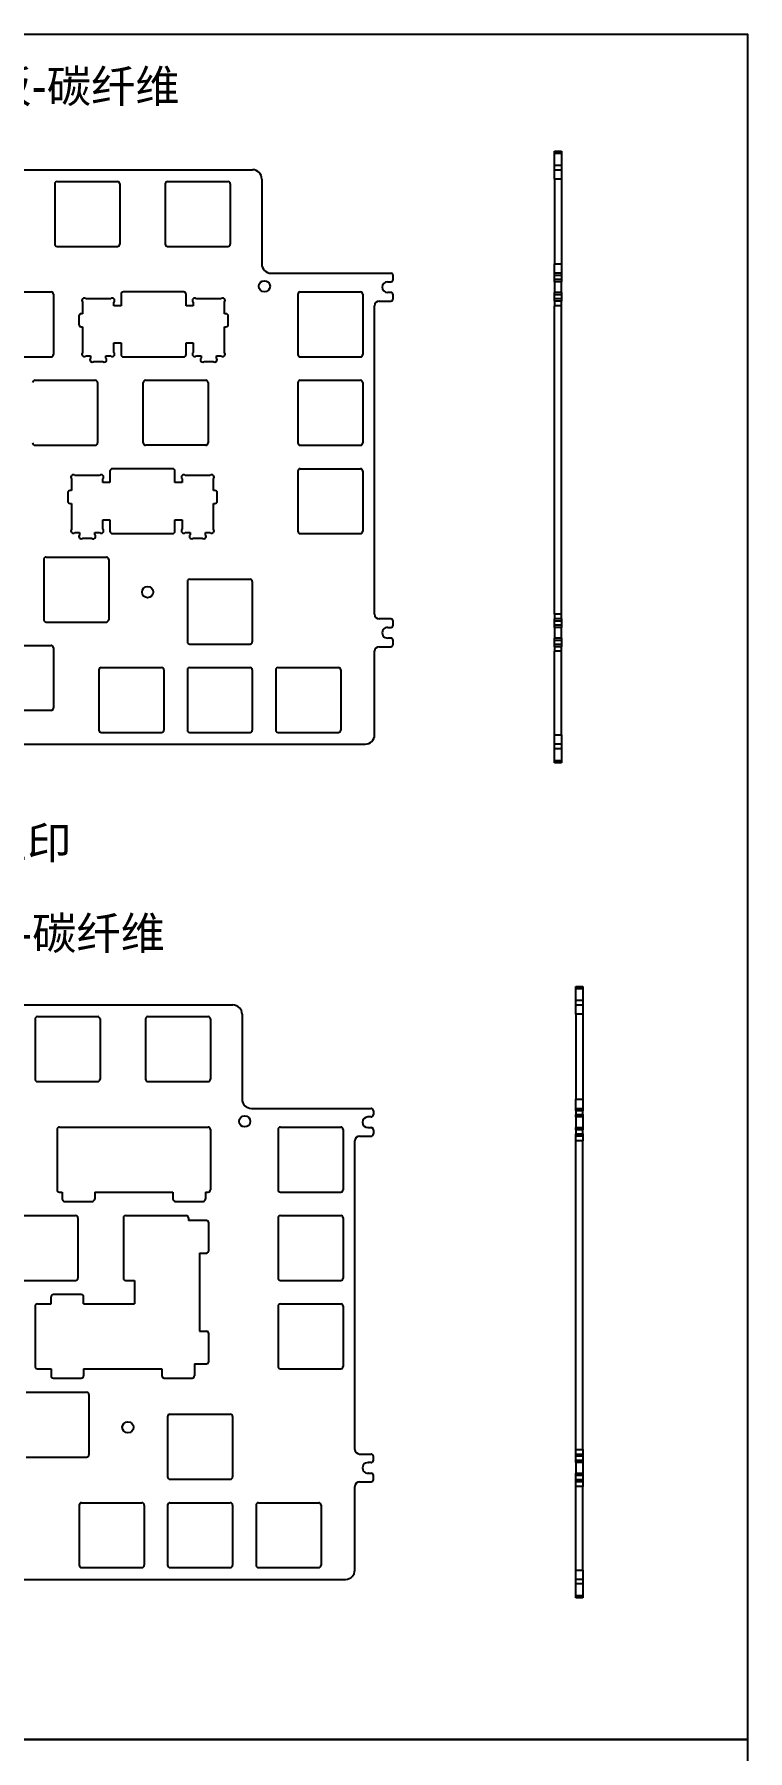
# Model space of a CAD drawing. Header units: millimetres. Extents: x 2210 to 4733, y 577 to 1929.
# Drawn here: x 3659.7 to 3813.4, y 1547.9 to 1917.9 of the extents above; entities that cross this region are included whole.
import ezdxf

# ---------------------------------------------------------------- set-up
doc = ezdxf.new("R2010")
doc.units = ezdxf.units.MM
doc.styles.get("Standard").update_dxf_attribs({"font": 'arial.ttf'})

msp = doc.modelspace()

# ---------------------------------------------------------------- linework, layer by layer
at = {"color": 7, "linetype": 'Continuous', "lineweight": 25}
for p, q in [((3771.786, 1892.698), (3773.286, 1892.698)), ((3771.786, 1892.198), (3771.786, 1892.698)), ((3773.286, 1892.198), (3771.786, 1892.198)), ((3771.786, 1889.698), (3771.786, 1892.198)), ((3773.286, 1892.698), (3773.286, 1892.198)), ((3773.286, 1892.198), (3773.286, 1889.698)), ((3653.998, 1888.698), (3706.698, 1888.698)), ((3771.786, 1889.698), (3773.286, 1889.698)), ((3771.786, 1888.698), (3771.786, 1889.698)), ((3771.786, 1888.698), (3773.286, 1888.698)), ((3771.786, 1886.698), (3771.786, 1888.698)), ((3773.286, 1889.698), (3773.286, 1888.698)), ((3773.286, 1888.698), (3773.286, 1886.698)), ((3664.086, 1885.673), (3664.086, 1872.673)), ((3664.586, 1886.173), (3677.586, 1886.173)), ((3678.086, 1885.673), (3678.086, 1872.673)), ((3687.898, 1885.673), (3687.898, 1872.673)), ((3688.398, 1886.173), (3701.398, 1886.173)), ((3701.898, 1885.673), (3701.898, 1872.673)), ((3708.698, 1886.698), (3708.698, 1868.398)), ((3773.286, 1886.698), (3771.786, 1886.698)), ((3771.786, 1886.698), (3771.786, 1868.398)), ((3773.286, 1886.698), (3773.286, 1868.398)), ((3664.586, 1872.173), (3677.586, 1872.173)), ((3688.398, 1872.173), (3701.398, 1872.173)), ((3710.698, 1866.398), (3736.498, 1866.398)), ((3736.998, 1865.048), (3736.998, 1865.898)), ((3771.786, 1868.398), (3773.286, 1868.398)), ((3771.786, 1866.398), (3771.786, 1868.398)), ((3771.786, 1865.898), (3771.786, 1866.398)), ((3773.286, 1866.398), (3771.786, 1866.398)), ((3773.286, 1865.898), (3771.786, 1865.898)), ((3771.786, 1865.048), (3771.786, 1865.898)), ((3773.286, 1865.048), (3771.786, 1865.048)), ((3771.786, 1864.548), (3771.786, 1865.048)), ((3773.286, 1868.398), (3773.286, 1866.398)), ((3773.286, 1866.398), (3773.286, 1865.898)), ((3773.286, 1865.898), (3773.286, 1865.048)), ((3773.286, 1865.048), (3773.286, 1864.548)), ((3650.298, 1862.361), (3663.298, 1862.361)), ((3663.798, 1861.861), (3663.798, 1848.861)), ((3678.373, 1861.861), (3678.373, 1859.361)), ((3691.872, 1862.361), (3678.873, 1862.361)), ((3692.372, 1859.361), (3692.372, 1861.861)), ((3716.473, 1861.861), (3716.473, 1848.861)), ((3716.973, 1862.361), (3729.973, 1862.361)), ((3730.473, 1861.861), (3730.473, 1848.861)), ((3735.798, 1864.548), (3736.498, 1864.548)), ((3736.498, 1862.248), (3735.798, 1862.248)), ((3736.998, 1860.898), (3736.998, 1861.748)), ((3773.286, 1864.548), (3771.786, 1864.548)), ((3771.786, 1864.548), (3771.786, 1862.248)), ((3771.786, 1861.748), (3771.786, 1862.248)), ((3773.286, 1862.248), (3771.786, 1862.248)), ((3771.786, 1860.898), (3771.786, 1861.748)), ((3773.286, 1861.748), (3771.786, 1861.748)), ((3773.286, 1862.248), (3773.286, 1864.548)), ((3773.286, 1862.248), (3773.286, 1861.748)), ((3773.286, 1861.748), (3773.286, 1860.898)), ((3670.098, 1857.662), (3669.772, 1857.662)), ((3670.098, 1860.185), (3670.098, 1857.662)), ((3676.14, 1860.892), (3670.805, 1860.892)), ((3676.847, 1859.361), (3676.847, 1860.185)), ((3678.373, 1859.361), (3676.847, 1859.361)), ((3693.898, 1859.361), (3692.372, 1859.361)), ((3693.898, 1860.185), (3693.898, 1859.361)), ((3699.94, 1860.892), (3694.605, 1860.892)), ((3700.647, 1857.662), (3700.647, 1860.185)), ((3700.973, 1857.662), (3700.647, 1857.662)), ((3732.998, 1792.893), (3732.998, 1859.398)), ((3733.998, 1860.398), (3736.498, 1860.398)), ((3773.286, 1860.898), (3771.786, 1860.898)), ((3771.786, 1860.398), (3771.786, 1860.898)), ((3773.286, 1860.398), (3771.786, 1860.398)), ((3771.786, 1860.398), (3771.786, 1859.398)), ((3773.286, 1859.398), (3771.786, 1859.398)), ((3771.786, 1792.893), (3771.786, 1859.398)), ((3773.286, 1860.898), (3773.286, 1860.398)), ((3773.286, 1859.398), (3773.286, 1860.398)), ((3773.286, 1792.893), (3773.286, 1859.398)), ((3669.272, 1857.162), (3669.272, 1855.362)), ((3669.772, 1854.862), (3670.098, 1854.862)), ((3670.098, 1854.862), (3670.098, 1849.299)), ((3700.647, 1849.299), (3700.647, 1854.862)), ((3700.647, 1854.862), (3700.973, 1854.862)), ((3701.473, 1855.362), (3701.473, 1857.162)), ((3676.847, 1849.299), (3676.847, 1851.362)), ((3676.847, 1851.362), (3678.373, 1851.362)), ((3678.373, 1851.362), (3678.373, 1848.862)), ((3692.372, 1848.862), (3692.372, 1851.362)), ((3692.372, 1851.362), (3693.898, 1851.362)), ((3693.898, 1851.362), (3693.898, 1849.299)), ((3650.298, 1848.361), (3663.298, 1848.361)), ((3670.805, 1848.592), (3671.821, 1848.592)), ((3671.821, 1848.592), (3671.821, 1848.097)), ((3671.821, 1847.394), (3671.821, 1847.392)), ((3671.821, 1847.392), (3671.823, 1847.392)), ((3672.53, 1847.392), (3674.415, 1847.392)), ((3675.122, 1848.099), (3675.122, 1848.592)), ((3675.122, 1848.592), (3676.14, 1848.592)), ((3678.873, 1848.362), (3691.872, 1848.362)), ((3694.605, 1848.592), (3695.623, 1848.592)), ((3695.623, 1848.592), (3695.623, 1848.099)), ((3696.33, 1847.392), (3698.215, 1847.392)), ((3698.922, 1848.099), (3698.922, 1848.592)), ((3698.922, 1848.592), (3699.94, 1848.592)), ((3716.973, 1848.361), (3729.973, 1848.361)), ((3659.823, 1843.311), (3672.823, 1843.311)), ((3673.323, 1842.811), (3673.323, 1829.811)), ((3683.135, 1829.812), (3683.135, 1842.811)), ((3683.635, 1843.311), (3696.635, 1843.311)), ((3697.135, 1842.811), (3697.135, 1829.812)), ((3716.473, 1842.811), (3716.473, 1829.811)), ((3716.973, 1843.311), (3729.973, 1843.311)), ((3730.473, 1842.811), (3730.473, 1829.811)), ((3659.823, 1829.311), (3672.823, 1829.311)), ((3696.635, 1829.312), (3683.635, 1829.312)), ((3716.973, 1829.311), (3729.973, 1829.311)), ((3689.491, 1824.261), (3676.49, 1824.261)), ((3716.973, 1824.261), (3729.973, 1824.261)), ((3667.716, 1822.792), (3667.715, 1822.792)), ((3667.715, 1822.792), (3667.715, 1822.791)), ((3667.715, 1822.086), (3667.715, 1819.562)), ((3673.758, 1822.792), (3668.423, 1822.792)), ((3674.466, 1822.792), (3674.465, 1822.792)), ((3674.466, 1822.791), (3674.466, 1822.792)), ((3674.466, 1821.261), (3674.466, 1822.086)), ((3675.99, 1821.261), (3674.466, 1821.261)), ((3675.99, 1823.761), (3675.99, 1821.261)), ((3689.991, 1821.261), (3689.991, 1823.761)), ((3691.515, 1821.261), (3689.991, 1821.261)), ((3691.516, 1822.792), (3691.515, 1822.792)), ((3691.515, 1822.792), (3691.515, 1822.791)), ((3691.515, 1822.086), (3691.515, 1821.261)), ((3697.558, 1822.792), (3692.223, 1822.792)), ((3698.266, 1822.792), (3698.265, 1822.792)), ((3698.266, 1822.791), (3698.266, 1822.792)), ((3698.266, 1819.562), (3698.266, 1822.086)), ((3716.473, 1823.761), (3716.473, 1810.761)), ((3730.473, 1823.761), (3730.473, 1810.761)), ((3666.891, 1819.062), (3666.891, 1817.262)), ((3667.715, 1819.562), (3667.391, 1819.562)), ((3667.391, 1816.762), (3667.715, 1816.762)), ((3667.715, 1816.762), (3667.715, 1811.198)), ((3698.59, 1819.562), (3698.266, 1819.562)), ((3698.266, 1811.198), (3698.266, 1816.762)), ((3698.266, 1816.762), (3698.59, 1816.762)), ((3699.09, 1817.262), (3699.09, 1819.062)), ((3674.466, 1811.198), (3674.466, 1813.262)), ((3674.466, 1813.262), (3675.99, 1813.262)), ((3675.99, 1813.262), (3675.99, 1810.762)), ((3689.991, 1810.762), (3689.991, 1813.262)), ((3689.991, 1813.262), (3691.515, 1813.262)), ((3691.515, 1813.262), (3691.515, 1811.198)), ((3667.715, 1810.493), (3667.715, 1810.492)), ((3667.715, 1810.492), (3667.716, 1810.492)), ((3668.423, 1810.492), (3669.44, 1810.492)), ((3669.44, 1810.492), (3669.44, 1809.998)), ((3672.739, 1810), (3672.739, 1810.492)), ((3672.739, 1810.492), (3673.758, 1810.492)), ((3674.465, 1810.492), (3674.466, 1810.492)), ((3674.466, 1810.492), (3674.466, 1810.493)), ((3676.49, 1810.262), (3689.491, 1810.262)), ((3691.515, 1810.493), (3691.515, 1810.492)), ((3691.515, 1810.492), (3691.516, 1810.492)), ((3692.223, 1810.492), (3693.24, 1810.492)), ((3693.24, 1810.492), (3693.24, 1809.998)), ((3696.541, 1809.998), (3696.541, 1810.492)), ((3696.541, 1810.492), (3697.558, 1810.492)), ((3698.265, 1810.492), (3698.266, 1810.492)), ((3698.266, 1810.492), (3698.266, 1810.493)), ((3716.973, 1810.261), (3729.973, 1810.261)), ((3669.44, 1809.293), (3669.44, 1809.292)), ((3669.44, 1809.292), (3669.441, 1809.292)), ((3670.148, 1809.292), (3672.033, 1809.292)), ((3693.24, 1809.293), (3693.24, 1809.292)), ((3693.24, 1809.292), (3693.241, 1809.292)), ((3693.948, 1809.292), (3695.833, 1809.292)), ((3696.54, 1809.292), (3696.541, 1809.292)), ((3696.541, 1809.292), (3696.541, 1809.293)), ((3661.704, 1804.711), (3661.704, 1791.711)), ((3662.204, 1805.211), (3675.204, 1805.211)), ((3675.704, 1804.711), (3675.704, 1791.711)), ((3692.661, 1799.948), (3692.661, 1786.948)), ((3693.161, 1800.448), (3706.161, 1800.448)), ((3706.661, 1799.948), (3706.661, 1786.948)), ((3662.204, 1791.211), (3675.204, 1791.211)), ((3736.498, 1791.893), (3733.998, 1791.893)), ((3736.998, 1790.537), (3736.998, 1791.393)), ((3773.286, 1792.893), (3771.786, 1792.893)), ((3771.786, 1792.893), (3771.786, 1791.893)), ((3771.786, 1791.393), (3771.786, 1791.893)), ((3773.286, 1791.893), (3771.786, 1791.893)), ((3773.286, 1791.393), (3771.786, 1791.393)), ((3771.786, 1790.537), (3771.786, 1791.393)), ((3773.286, 1791.893), (3773.286, 1792.893)), ((3773.286, 1791.893), (3773.286, 1791.393)), ((3773.286, 1791.393), (3773.286, 1790.537)), ((3735.936, 1790.037), (3736.498, 1790.037)), ((3736.498, 1787.749), (3735.936, 1787.749)), ((3736.998, 1786.393), (3736.998, 1787.249)), ((3771.786, 1790.037), (3771.786, 1790.537)), ((3773.286, 1790.537), (3771.786, 1790.537)), ((3773.286, 1790.037), (3771.786, 1790.037)), ((3771.786, 1790.037), (3771.786, 1787.749)), ((3773.286, 1787.749), (3771.786, 1787.749)), ((3771.786, 1787.249), (3771.786, 1787.749)), ((3771.786, 1786.393), (3771.786, 1787.249)), ((3773.286, 1787.249), (3771.786, 1787.249)), ((3773.286, 1790.537), (3773.286, 1790.037)), ((3773.286, 1787.749), (3773.286, 1790.037)), ((3773.286, 1787.749), (3773.286, 1787.249)), ((3773.286, 1787.249), (3773.286, 1786.393)), ((3650.298, 1786.161), (3663.297, 1786.161)), ((3663.797, 1785.661), (3663.797, 1772.662)), ((3693.161, 1786.448), (3706.161, 1786.448)), ((3732.998, 1766.873), (3732.998, 1784.893)), ((3733.998, 1785.893), (3736.498, 1785.893)), ((3771.786, 1785.893), (3771.786, 1786.393)), ((3773.286, 1786.393), (3771.786, 1786.393)), ((3773.286, 1785.893), (3771.786, 1785.893)), ((3771.786, 1785.893), (3771.786, 1784.893)), ((3773.286, 1784.893), (3771.786, 1784.893)), ((3771.786, 1766.873), (3771.786, 1784.893)), ((3773.286, 1786.393), (3773.286, 1785.893)), ((3773.286, 1784.893), (3773.286, 1785.893)), ((3773.286, 1766.873), (3773.286, 1784.893)), ((3673.611, 1780.898), (3673.611, 1767.898)), ((3674.111, 1781.398), (3687.111, 1781.398)), ((3687.611, 1780.898), (3687.611, 1767.898)), ((3692.661, 1780.898), (3692.661, 1767.898)), ((3693.161, 1781.398), (3706.161, 1781.398)), ((3706.661, 1780.898), (3706.661, 1767.898)), ((3711.711, 1780.898), (3711.711, 1767.898)), ((3712.211, 1781.398), (3725.211, 1781.398)), ((3725.711, 1780.898), (3725.711, 1767.898)), ((3663.297, 1772.162), (3650.298, 1772.162)), ((3674.111, 1767.398), (3687.111, 1767.398)), ((3693.161, 1767.398), (3706.161, 1767.398)), ((3712.211, 1767.398), (3725.211, 1767.398)), ((3771.786, 1766.873), (3773.286, 1766.873)), ((3771.786, 1764.873), (3771.786, 1766.873)), ((3773.286, 1766.873), (3773.286, 1764.873)), ((3653.998, 1764.873), (3730.998, 1764.873)), ((3773.286, 1764.873), (3771.786, 1764.873)), ((3771.786, 1763.873), (3771.786, 1764.873)), ((3773.286, 1763.873), (3771.786, 1763.873)), ((3771.786, 1761.373), (3771.786, 1763.873)), ((3771.786, 1761.373), (3773.286, 1761.373)), ((3771.786, 1760.873), (3771.786, 1761.373)), ((3773.286, 1764.873), (3773.286, 1763.873)), ((3773.286, 1763.873), (3773.286, 1761.373)), ((3773.286, 1761.373), (3773.286, 1760.873)), ((3773.286, 1760.873), (3771.786, 1760.873)), ((3776.373, 1712.656), (3777.873, 1712.656)), ((3776.373, 1712.156), (3776.373, 1712.656)), ((3777.873, 1712.156), (3776.373, 1712.156)), ((3776.373, 1709.656), (3776.373, 1712.156)), ((3776.373, 1709.656), (3777.873, 1709.656)), ((3776.373, 1708.656), (3776.373, 1709.656)), ((3777.873, 1712.656), (3777.873, 1712.156)), ((3777.873, 1712.156), (3777.873, 1709.656)), ((3777.873, 1709.656), (3777.873, 1708.656)), ((3649.75, 1708.656), (3702.45, 1708.656)), ((3660.338, 1706.131), (3673.338, 1706.131)), ((3684.15, 1706.131), (3697.15, 1706.131)), ((3704.45, 1706.656), (3704.45, 1688.356)), ((3776.373, 1708.656), (3777.873, 1708.656)), ((3776.373, 1706.656), (3776.373, 1708.656)), ((3777.873, 1706.656), (3776.373, 1706.656)), ((3776.373, 1706.656), (3776.373, 1688.356)), ((3777.873, 1708.656), (3777.873, 1706.656)), ((3777.873, 1706.656), (3777.873, 1688.356)), ((3659.838, 1705.631), (3659.838, 1692.631)), ((3673.838, 1705.631), (3673.838, 1692.631)), ((3683.65, 1705.631), (3683.65, 1692.631)), ((3697.65, 1705.631), (3697.65, 1692.631)), ((3660.338, 1692.131), (3673.338, 1692.131)), ((3684.15, 1692.131), (3697.15, 1692.131)), ((3776.373, 1688.356), (3777.873, 1688.356)), ((3776.373, 1686.356), (3776.373, 1688.356)), ((3777.873, 1688.356), (3777.873, 1686.356)), ((3706.45, 1686.356), (3732.25, 1686.356)), ((3732.25, 1684.506), (3731.55, 1684.506)), ((3732.75, 1685.856), (3732.75, 1685.006)), ((3776.373, 1685.856), (3776.373, 1686.356)), ((3776.373, 1686.356), (3777.873, 1686.356)), ((3776.373, 1685.856), (3776.373, 1685.006)), ((3777.873, 1685.856), (3776.373, 1685.856)), ((3776.373, 1685.006), (3777.873, 1685.006)), ((3776.373, 1684.506), (3776.373, 1685.006)), ((3777.873, 1684.506), (3776.373, 1684.506)), ((3776.373, 1684.506), (3776.373, 1682.206)), ((3777.873, 1686.356), (3777.873, 1685.856)), ((3777.873, 1685.006), (3777.873, 1685.856)), ((3777.873, 1685.006), (3777.873, 1684.506)), ((3777.873, 1684.506), (3777.873, 1682.206)), ((3664.6, 1681.818), (3664.6, 1668.818)), ((3665.1, 1682.318), (3697.15, 1682.318)), ((3697.65, 1681.818), (3697.65, 1668.818)), ((3712.225, 1681.818), (3712.225, 1668.818)), ((3712.725, 1682.318), (3725.725, 1682.318)), ((3726.225, 1681.818), (3726.225, 1668.818)), ((3729.75, 1680.356), (3732.25, 1680.356)), ((3731.55, 1682.206), (3732.25, 1682.206)), ((3732.75, 1681.706), (3732.75, 1680.856)), ((3776.373, 1681.706), (3776.373, 1682.206)), ((3776.373, 1682.206), (3777.873, 1682.206)), ((3777.873, 1681.706), (3776.373, 1681.706)), ((3776.373, 1681.706), (3776.373, 1680.856)), ((3776.373, 1680.356), (3776.373, 1680.856)), ((3776.373, 1680.856), (3777.873, 1680.856)), ((3777.873, 1680.356), (3776.373, 1680.356)), ((3776.373, 1679.356), (3776.373, 1680.356)), ((3777.873, 1682.206), (3777.873, 1681.706)), ((3777.873, 1680.856), (3777.873, 1681.706)), ((3777.873, 1680.856), (3777.873, 1680.356)), ((3777.873, 1680.356), (3777.873, 1679.356)), ((3728.75, 1612.85), (3728.75, 1679.356)), ((3777.873, 1679.356), (3776.373, 1679.356)), ((3776.373, 1612.85), (3776.373, 1679.356)), ((3777.873, 1612.85), (3777.873, 1679.356)), ((3665.1, 1668.318), (3665.687, 1668.318)), ((3665.687, 1668.318), (3665.687, 1666.818)), ((3666.187, 1666.318), (3672.187, 1666.318)), ((3672.687, 1668.318), (3672.687, 1666.818)), ((3672.687, 1668.318), (3689.563, 1668.318)), ((3689.563, 1668.318), (3689.563, 1666.818)), ((3690.063, 1666.318), (3696.063, 1666.318)), ((3696.563, 1668.318), (3696.563, 1666.818)), ((3696.563, 1668.318), (3697.15, 1668.318)), ((3712.725, 1668.318), (3725.725, 1668.318)), ((3655.575, 1663.268), (3668.575, 1663.268)), ((3669.075, 1662.768), (3669.075, 1649.768)), ((3678.888, 1662.768), (3678.888, 1649.768)), ((3679.388, 1663.268), (3692.388, 1663.268)), ((3692.888, 1662.768), (3692.888, 1662.181)), ((3696.769, 1662.181), (3692.888, 1662.181)), ((3697.269, 1655.681), (3697.269, 1661.681)), ((3712.225, 1662.768), (3712.225, 1649.768)), ((3712.725, 1663.268), (3725.725, 1663.268)), ((3726.225, 1662.768), (3726.225, 1649.768)), ((3695.269, 1655.181), (3695.269, 1638.305)), ((3695.269, 1655.181), (3696.769, 1655.181)), ((3655.575, 1649.268), (3668.575, 1649.268)), ((3679.388, 1649.268), (3681.269, 1649.268)), ((3681.269, 1649.268), (3681.269, 1644.218)), ((3712.725, 1649.268), (3725.725, 1649.268)), ((3659.838, 1643.718), (3659.838, 1630.718)), ((3660.338, 1644.218), (3663.306, 1644.218)), ((3663.306, 1644.218), (3663.306, 1645.718)), ((3669.806, 1646.218), (3663.806, 1646.218)), ((3670.306, 1644.218), (3670.306, 1645.718)), ((3670.306, 1644.218), (3681.269, 1644.218)), ((3712.225, 1643.718), (3712.225, 1630.718)), ((3712.725, 1644.218), (3725.725, 1644.218)), ((3726.225, 1643.718), (3726.225, 1630.718)), ((3695.269, 1638.305), (3696.769, 1638.305)), ((3697.269, 1631.805), (3697.269, 1637.805)), ((3660.338, 1630.218), (3663.306, 1630.218)), ((3663.306, 1630.218), (3663.306, 1628.718)), ((3663.806, 1628.218), (3669.806, 1628.218)), ((3670.306, 1630.218), (3670.306, 1628.718)), ((3670.306, 1630.218), (3687.182, 1630.218)), ((3687.182, 1630.218), (3687.182, 1628.718)), ((3687.682, 1628.218), (3693.682, 1628.218)), ((3694.182, 1631.305), (3694.182, 1628.718)), ((3694.182, 1631.305), (3696.769, 1631.305)), ((3712.725, 1630.218), (3725.725, 1630.218)), ((3657.957, 1625.168), (3670.957, 1625.168)), ((3671.457, 1624.668), (3671.457, 1611.668)), ((3688.413, 1619.906), (3688.413, 1606.906)), ((3688.913, 1620.406), (3701.913, 1620.406)), ((3702.413, 1619.906), (3702.413, 1606.906)), ((3657.957, 1611.168), (3670.957, 1611.168)), ((3729.75, 1611.85), (3732.25, 1611.85)), ((3732.25, 1609.994), (3731.688, 1609.994)), ((3732.75, 1610.494), (3732.75, 1611.35)), ((3776.373, 1612.85), (3777.873, 1612.85)), ((3776.373, 1611.85), (3776.373, 1612.85)), ((3776.373, 1611.35), (3776.373, 1611.85)), ((3776.373, 1611.85), (3777.873, 1611.85)), ((3776.373, 1610.494), (3776.373, 1611.35)), ((3777.873, 1611.35), (3776.373, 1611.35)), ((3776.373, 1610.494), (3777.873, 1610.494)), ((3776.373, 1609.994), (3776.373, 1610.494)), ((3777.873, 1609.994), (3776.373, 1609.994)), ((3776.373, 1609.994), (3776.373, 1607.706)), ((3777.873, 1612.85), (3777.873, 1611.85)), ((3777.873, 1611.85), (3777.873, 1611.35)), ((3777.873, 1611.35), (3777.873, 1610.494)), ((3777.873, 1610.494), (3777.873, 1609.994)), ((3777.873, 1609.994), (3777.873, 1607.706)), ((3688.913, 1606.406), (3701.913, 1606.406)), ((3729.75, 1605.85), (3732.25, 1605.85)), ((3731.688, 1607.706), (3732.25, 1607.706)), ((3732.75, 1606.35), (3732.75, 1607.206)), ((3776.373, 1607.706), (3777.873, 1607.706)), ((3776.373, 1607.206), (3776.373, 1607.706)), ((3777.873, 1607.206), (3776.373, 1607.206)), ((3776.373, 1606.35), (3776.373, 1607.206)), ((3776.373, 1606.35), (3777.873, 1606.35)), ((3776.373, 1605.85), (3776.373, 1606.35)), ((3777.873, 1605.85), (3776.373, 1605.85)), ((3776.373, 1604.85), (3776.373, 1605.85)), ((3777.873, 1607.706), (3777.873, 1607.206)), ((3777.873, 1607.206), (3777.873, 1606.35)), ((3777.873, 1606.35), (3777.873, 1605.85)), ((3777.873, 1605.85), (3777.873, 1604.85)), ((3728.75, 1586.831), (3728.75, 1604.85)), ((3777.873, 1604.85), (3776.373, 1604.85)), ((3776.373, 1586.831), (3776.373, 1604.85)), ((3777.873, 1586.831), (3777.873, 1604.85)), ((3669.363, 1600.856), (3669.363, 1587.856)), ((3669.863, 1601.356), (3682.863, 1601.356)), ((3683.363, 1600.856), (3683.363, 1587.856)), ((3688.413, 1600.856), (3688.413, 1587.856)), ((3688.913, 1601.356), (3701.913, 1601.356)), ((3702.413, 1600.856), (3702.413, 1587.856)), ((3707.463, 1600.856), (3707.463, 1587.856)), ((3707.963, 1601.356), (3720.963, 1601.356)), ((3721.463, 1600.856), (3721.463, 1587.856)), ((3669.863, 1587.356), (3682.863, 1587.356)), ((3688.913, 1587.356), (3701.913, 1587.356)), ((3707.963, 1587.356), (3720.963, 1587.356)), ((3649.75, 1584.831), (3726.75, 1584.831)), ((3776.373, 1586.831), (3777.873, 1586.831)), ((3776.373, 1584.831), (3776.373, 1586.831)), ((3777.873, 1584.831), (3776.373, 1584.831)), ((3776.373, 1583.831), (3776.373, 1584.831)), ((3777.873, 1583.831), (3776.373, 1583.831)), ((3776.373, 1581.331), (3776.373, 1583.831)), ((3777.873, 1586.831), (3777.873, 1584.831)), ((3777.873, 1584.831), (3777.873, 1583.831)), ((3777.873, 1583.831), (3777.873, 1581.331)), ((3776.373, 1581.331), (3777.873, 1581.331)), ((3776.373, 1580.831), (3776.373, 1581.331)), ((3777.873, 1580.831), (3776.373, 1580.831)), ((3777.873, 1581.331), (3777.873, 1580.831))]:
    msp.add_line(p, q, dxfattribs=at)
at = {"color": 1}
for points in [[(3379.851, 1917.901), (3813.4, 1917.901), (3813.4, 1550.305), (3379.851, 1550.305)], [(3379.851, 1550.305), (3813.4, 1550.305), (3813.4, 1182.709), (3379.851, 1182.709)]]:
    msp.add_lwpolyline(points, close=True, dxfattribs=at)
at = {"color": 7, "linetype": 'Continuous', "lineweight": 25}
for centre in [(3709.276, 1863.589), (3684.092, 1797.656), (3705.029, 1683.546), (3679.845, 1617.613)]:
    msp.add_circle(centre, 1.2, dxfattribs=at)
for centre, radius, start, end in [((3706.698, 1886.698), 2, 0, 90), ((3664.586, 1885.673), 0.5, 90, 180), ((3677.586, 1885.673), 0.5, 0, 90), ((3688.398, 1885.673), 0.5, 90, 180), ((3701.398, 1885.673), 0.5, 0, 90), ((3664.586, 1872.673), 0.5, 180, 270), ((3677.586, 1872.673), 0.5, 270, 0), ((3688.398, 1872.673), 0.5, 180, 270), ((3701.398, 1872.673), 0.5, 270, 0), ((3710.698, 1868.398), 2, 180, 270), ((3736.498, 1865.898), 0.5, 0, 90), ((3736.498, 1865.048), 0.5, 270, 0), ((3663.298, 1861.861), 0.5, 0, 90), ((3678.873, 1861.861), 0.5, 90, 180), ((3691.872, 1861.861), 0.5, 0, 90), ((3716.973, 1861.861), 0.5, 90, 180), ((3729.973, 1861.861), 0.5, 0, 90), ((3735.798, 1863.398), 1.15, 90, 270), ((3736.498, 1861.748), 0.5, 0, 90), ((3669.772, 1857.162), 0.5, 90, 180), ((3670.452, 1860.539), 0.5, 45, 225), ((3676.494, 1860.539), 0.5, 315, 135), ((3694.252, 1860.539), 0.5, 45, 225), ((3700.294, 1860.539), 0.5, 315, 135), ((3700.973, 1857.162), 0.5, 0, 90), ((3733.998, 1859.398), 1, 90, 180), ((3736.498, 1860.898), 0.5, 270, 0), ((3669.772, 1855.362), 0.5, 180, 270), ((3700.973, 1855.362), 0.5, 270, 0), ((3663.298, 1848.861), 0.5, 270, 0), ((3670.452, 1848.945), 0.5, 135, 315), ((3672.177, 1847.745), 0.5, 135.32504, 224.67496), ((3672.177, 1847.745), 0.5, 225, 315), ((3674.769, 1847.745), 0.5, 225, 45), ((3676.494, 1848.945), 0.5, 225, 45), ((3678.873, 1848.862), 0.5, 180, 270), ((3691.872, 1848.862), 0.5, 270, 0), ((3694.252, 1848.945), 0.5, 135, 315), ((3695.977, 1847.745), 0.5, 135, 315), ((3698.569, 1847.745), 0.5, 225, 45), ((3700.294, 1848.945), 0.5, 225, 45), ((3716.973, 1848.861), 0.5, 180, 270), ((3729.973, 1848.861), 0.5, 270, 0), ((3659.823, 1842.811), 0.5, 90, 180), ((3672.823, 1842.811), 0.5, 0, 90), ((3683.635, 1842.811), 0.5, 90, 180), ((3696.635, 1842.811), 0.5, 0, 90), ((3716.973, 1842.811), 0.5, 90, 180), ((3729.973, 1842.811), 0.5, 0, 90), ((3659.823, 1829.811), 0.5, 180, 270), ((3672.823, 1829.811), 0.5, 270, 0), ((3683.635, 1829.812), 0.5, 180, 270), ((3696.635, 1829.812), 0.5, 270, 0), ((3716.973, 1829.811), 0.5, 180, 270), ((3729.973, 1829.811), 0.5, 270, 0), ((3676.49, 1823.761), 0.5, 90, 180), ((3689.491, 1823.761), 0.5, 0, 90), ((3716.973, 1823.761), 0.5, 90, 180), ((3729.973, 1823.761), 0.5, 0, 90), ((3668.07, 1822.439), 0.5, 135.16229, 224.83771), ((3668.07, 1822.439), 0.5, 45, 135), ((3674.112, 1822.439), 0.5, 45, 135), ((3674.112, 1822.439), 0.5, 315.16229, 44.83771), ((3691.87, 1822.439), 0.5, 135.16229, 224.83771), ((3691.87, 1822.439), 0.5, 45, 135), ((3697.912, 1822.439), 0.5, 45, 135), ((3697.912, 1822.439), 0.5, 315.16229, 44.83771), ((3667.391, 1819.062), 0.5, 90, 180), ((3667.391, 1817.262), 0.5, 180, 270), ((3698.59, 1819.062), 0.5, 0, 90), ((3698.59, 1817.262), 0.5, 270, 0), ((3668.07, 1810.845), 0.5, 135.16229, 224.83771), ((3668.07, 1810.845), 0.5, 225, 315), ((3669.795, 1809.645), 0.5, 135.16229, 224.83771), ((3672.387, 1809.645), 0.5, 225, 45.16183), ((3674.112, 1810.845), 0.5, 225, 315), ((3674.112, 1810.845), 0.5, 315.16229, 44.83771), ((3676.49, 1810.762), 0.5, 180, 270), ((3689.491, 1810.762), 0.5, 270, 0), ((3691.87, 1810.845), 0.5, 135.16229, 224.83771), ((3691.87, 1810.845), 0.5, 225, 315), ((3693.595, 1809.645), 0.5, 135.16229, 224.83771), ((3696.187, 1809.645), 0.5, 315.16229, 44.83771), ((3697.912, 1810.845), 0.5, 225, 315), ((3697.912, 1810.845), 0.5, 315.16229, 44.83771), ((3716.973, 1810.761), 0.5, 180, 270), ((3729.973, 1810.761), 0.5, 270, 0), ((3669.795, 1809.645), 0.5, 225, 315), ((3693.595, 1809.645), 0.5, 225, 315), ((3696.187, 1809.645), 0.5, 225, 315), ((3662.204, 1804.711), 0.5, 90, 180), ((3675.204, 1804.711), 0.5, 0, 90), ((3693.161, 1799.948), 0.5, 90, 180), ((3706.161, 1799.948), 0.5, 0, 90), ((3662.204, 1791.711), 0.5, 180, 270), ((3675.204, 1791.711), 0.5, 270, 0), ((3733.998, 1792.893), 1, 180, 270), ((3736.498, 1791.393), 0.5, 0, 90), ((3735.798, 1788.893), 1.15, 85.21205, 274.78795), ((3735.936, 1790.537), 0.5, 265.21205, 270), ((3735.936, 1787.249), 0.5, 90, 94.78795), ((3736.498, 1790.537), 0.5, 270, 0), ((3736.498, 1787.249), 0.5, 0, 90), ((3663.297, 1785.661), 0.5, 0, 90), ((3693.161, 1786.948), 0.5, 180, 270), ((3706.161, 1786.948), 0.5, 270, 0), ((3733.998, 1784.893), 1, 90, 180), ((3736.498, 1786.393), 0.5, 270, 0), ((3674.111, 1780.898), 0.5, 90, 180), ((3687.111, 1780.898), 0.5, 0, 90), ((3693.161, 1780.898), 0.5, 90, 180), ((3706.161, 1780.898), 0.5, 0, 90), ((3712.211, 1780.898), 0.5, 90, 180), ((3725.211, 1780.898), 0.5, 0, 90), ((3663.297, 1772.662), 0.5, 270, 0), ((3674.111, 1767.898), 0.5, 180, 270), ((3687.111, 1767.898), 0.5, 270, 0), ((3693.161, 1767.898), 0.5, 180, 270), ((3706.161, 1767.898), 0.5, 270, 0), ((3712.211, 1767.898), 0.5, 180, 270), ((3725.211, 1767.898), 0.5, 270, 0), ((3730.998, 1766.873), 2, 270, 0), ((3660.338, 1705.631), 0.5, 90, 180), ((3673.338, 1705.631), 0.5, 0, 90), ((3684.15, 1705.631), 0.5, 90, 180), ((3697.15, 1705.631), 0.5, 0, 90), ((3702.45, 1706.656), 2, 0, 90), ((3660.338, 1692.631), 0.5, 180, 270), ((3673.338, 1692.631), 0.5, 270, 0), ((3684.15, 1692.631), 0.5, 180, 270), ((3697.15, 1692.631), 0.5, 270, 0), ((3706.45, 1688.356), 2, 180, 270), ((3731.55, 1683.356), 1.15, 90, 270), ((3732.25, 1685.856), 0.5, 0, 90), ((3732.25, 1685.006), 0.5, 270, 0), ((3665.1, 1681.818), 0.5, 90, 180), ((3697.15, 1681.818), 0.5, 0, 90), ((3712.725, 1681.818), 0.5, 90, 180), ((3725.725, 1681.818), 0.5, 0, 90), ((3729.75, 1679.356), 1, 90, 180), ((3732.25, 1681.706), 0.5, 0, 90), ((3732.25, 1680.856), 0.5, 270, 0), ((3665.1, 1668.818), 0.5, 180, 270), ((3697.15, 1668.818), 0.5, 270, 0), ((3712.725, 1668.818), 0.5, 180, 270), ((3725.725, 1668.818), 0.5, 270, 0), ((3666.187, 1666.818), 0.5, 180, 270), ((3672.187, 1666.818), 0.5, 270, 0), ((3690.063, 1666.818), 0.5, 180, 270), ((3696.063, 1666.818), 0.5, 270, 0), ((3668.575, 1662.768), 0.5, 0, 90), ((3679.388, 1662.768), 0.5, 90, 180), ((3692.388, 1662.768), 0.5, 0, 90), ((3696.769, 1661.681), 0.5, 0, 90), ((3712.725, 1662.768), 0.5, 90, 180), ((3725.725, 1662.768), 0.5, 0, 90), ((3696.769, 1655.681), 0.5, 270, 0), ((3668.575, 1649.768), 0.5, 270, 0), ((3679.388, 1649.768), 0.5, 180, 270), ((3712.725, 1649.768), 0.5, 180, 270), ((3725.725, 1649.768), 0.5, 270, 0), ((3660.338, 1643.718), 0.5, 90, 180), ((3663.806, 1645.718), 0.5, 90, 180), ((3669.806, 1645.718), 0.5, 0, 90), ((3712.725, 1643.718), 0.5, 90, 180), ((3725.725, 1643.718), 0.5, 0, 90), ((3696.769, 1637.805), 0.5, 0, 90), ((3696.769, 1631.805), 0.5, 270, 0), ((3660.338, 1630.718), 0.5, 180, 270), ((3663.806, 1628.718), 0.5, 180, 270), ((3669.806, 1628.718), 0.5, 270, 0), ((3687.682, 1628.718), 0.5, 180, 270), ((3693.682, 1628.718), 0.5, 270, 0), ((3712.725, 1630.718), 0.5, 180, 270), ((3725.725, 1630.718), 0.5, 270, 0), ((3670.957, 1624.668), 0.5, 0, 90), ((3688.913, 1619.906), 0.5, 90, 180), ((3701.913, 1619.906), 0.5, 0, 90), ((3670.957, 1611.668), 0.5, 270, 0), ((3729.75, 1612.85), 1, 180, 270), ((3731.55, 1608.85), 1.15, 85.21205, 274.78795), ((3731.688, 1610.494), 0.5, 265.21205, 270), ((3732.25, 1611.35), 0.5, 0, 90), ((3732.25, 1610.494), 0.5, 270, 0), ((3688.913, 1606.906), 0.5, 180, 270), ((3701.913, 1606.906), 0.5, 270, 0), ((3729.75, 1604.85), 1, 90, 180), ((3731.688, 1607.206), 0.5, 90, 94.78795), ((3732.25, 1607.206), 0.5, 0, 90), ((3732.25, 1606.35), 0.5, 270, 0), ((3669.863, 1600.856), 0.5, 90, 180), ((3682.863, 1600.856), 0.5, 0, 90), ((3688.913, 1600.856), 0.5, 90, 180), ((3701.913, 1600.856), 0.5, 0, 90), ((3707.963, 1600.856), 0.5, 90, 180), ((3720.963, 1600.856), 0.5, 0, 90), ((3669.863, 1587.856), 0.5, 180, 270), ((3682.863, 1587.856), 0.5, 270, 0), ((3688.913, 1587.856), 0.5, 180, 270), ((3701.913, 1587.856), 0.5, 270, 0), ((3707.963, 1587.856), 0.5, 180, 270), ((3720.963, 1587.856), 0.5, 270, 0), ((3726.75, 1586.831), 2, 270, 0)]:
    msp.add_arc(centre, radius, start, end, dxfattribs=at)

# ---------------------------------------------------------------- texts
at = {"char_height": 7, "attachment_point": 1}
for s, insert in [('{\\fSimSun|b0|i0|c134|p2;名称：TH-75V2-}TOP{\\fSimSun|b0|i0|c134|p2;钢板定位板}-{\\fSimSun|b0|i0|c134|p2;碳纤维}', (3524.516, 1910.195)), ('{\\fSimSun|b0|i0|c134|p2;名称：TH-75V2-}TOP{\\fSimSun|b0|i0|c134|p2;大兼容定位板}-{\\fSimSun|b0|i0|c134|p2;碳纤维}', (3511.81, 1727.608))]:
    msp.add_mtext_dynamic_manual_height_columns(s, width=184.78946, gutter_width=12.5, heights=[0], dxfattribs=dict(at, insert=insert))
at = {"color": 1, "insert": (3524.511, 1747.125), "char_height": 7, "attachment_point": 1}
msp.add_mtext_dynamic_manual_height_columns('{\\fSimSun|b0|i0|c134|p2;要求：1.5mm碳纤维材质+白色丝印}', width=183.91203, gutter_width=12.5, heights=[0], dxfattribs=at)

doc.saveas('drawing.dxf')
